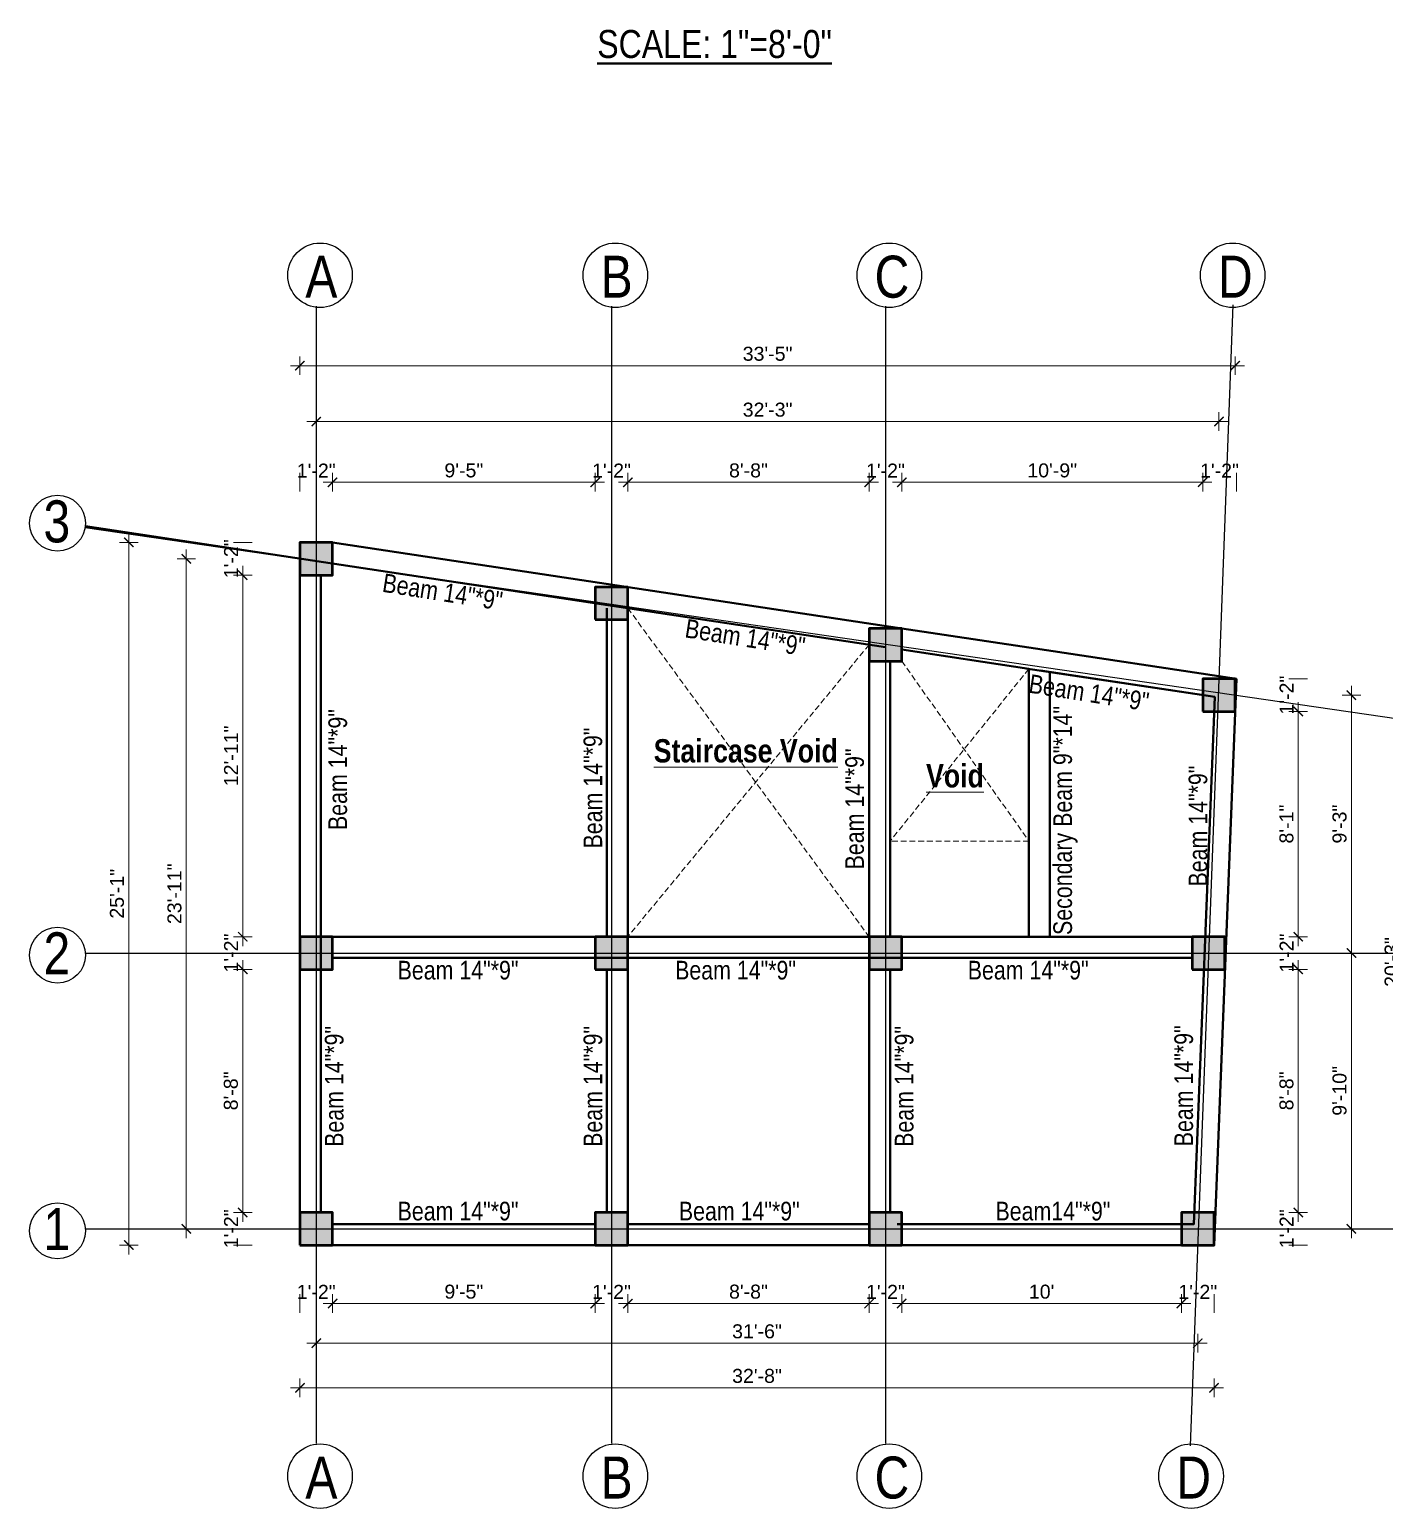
# Model space of a CAD drawing. Header units: inches. Extents: x 149715 to 156550, y -16726 to -14386.
# Drawn here: x 150505 to 151086, y -15777 to -15143 of the extents above; entities that cross this region are included whole.
import ezdxf
from ezdxf.enums import TextEntityAlignment as Align

# ---------------------------------------------------------------- set-up
doc = ezdxf.new("R2010")
doc.units = ezdxf.units.IN
doc.header["$LTSCALE"] = 0.5
doc.header["$MEASUREMENT"] = 0
doc.header["$PDMODE"] = 66
doc.linetypes.add('HIDDEN', pattern=[0.375, 0.25, -0.125])
for name, color, linetype, lineweight in [('C-COLUMN', 1, 'Continuous', 50), ('DIM 1-100', 4, 'Continuous', 13), ('HACTH', 253, 'Continuous', 9), ('Text-100.w', 254, 'Continuous', 9), ('Toilet', 7, 'Continuous', 25), ('wall', 1, 'Continuous', 40), ('window', 4, 'Continuous', 13)]:
    doc.layers.add(name, color=color, linetype=linetype, lineweight=lineweight)
doc.styles.add('arial', font='arial.ttf')
doc.styles.add('ordinary', font='ARIALN.TTF')
doc.styles.get("Standard").update_dxf_attribs({"font": 'arial.ttf'})
doc.dimstyles.new('1 by 96', dxfattribs={"dimtxt": 6, "dimasz": 4, "dimexe": 4, "dimexo": 4, "dimgap": 2, "dimtad": 1, "dimdec": 0, "dimzin": 0, "dimdsep": 46, "dimlunit": 4, "dimtxsty": 'Standard', "dimblk": 'ARCHTICK', "dimcen": 0, "dimdle": 4, "dimadec": 0, "dimazin": 0, "dimtfac": 1, "dimtdec": 0, "dimtix": 1, "dimtofl": 0, "dimtmove": 1, "dimatfit": 3, "dimldrblk": 'ARCHTICK', "dimfxl": 4, "dimfxlon": 1, "dimtolj": 1, "dimtzin": 0, "dimlwd": -1, "dimlwe": -1, "dimarcsym": 0})

# ---------------------------------------------------------------- blocks, each defined once
blk = doc.blocks.new('*D628')
at = {"layer": 'Defpoints', "color": 0, "transparency": 16777216}
for p in [(150609.54, -15362.8), (150596.36, -15376.8), (150609.54, -15376.8)]:
    blk.add_point(p, dxfattribs=at)
at = {"layer": 'DIM 1-100', "color": 0, "transparency": 16777216}
for p, q in [((150600.36, -15362.8), (150592.36, -15362.8)), ((150600.36, -15376.8), (150592.36, -15376.8))]:
    blk.add_line(p, q, dxfattribs=at)
at = {"layer": 'DIM 1-100', "color": 0, "transparency": 16777216, "insert": (150591.35, -15369.8), "char_height": 6, "attachment_point": 5, "rotation": 90}
blk.add_mtext('\\A1;1\'-2"', dxfattribs=at)
blk = doc.blocks.new('_ArchTick')
at = {"color": 0, "linetype": 'ByBlock', "const_width": 0.15}
blk.add_lwpolyline([(-0.5, -0.5), (0.5, 0.5)], dxfattribs=at)
blk = doc.blocks.new('*D629')
at = {"layer": 'Defpoints', "color": 0, "transparency": 16777216}
for p in [(150609.54, -15376.8), (150596.36, -15531.87), (150609.54, -15531.87)]:
    blk.add_point(p, dxfattribs=at)
at = {"layer": 'DIM 1-100', "color": 0, "transparency": 16777216}
for p, q in [((150600.36, -15376.8), (150592.36, -15376.8)), ((150596.36, -15372.8), (150596.36, -15535.87)), ((150600.36, -15531.87), (150592.36, -15531.87))]:
    blk.add_line(p, q, dxfattribs=at)
at = {"layer": 'DIM 1-100', "color": 0, "transparency": 16777216, "xscale": 4, "yscale": 4, "zscale": 4}
for p, rotation in [((150596.36, -15376.8), 90), ((150596.36, -15531.87), 270)]:
    blk.add_blockref('_ArchTick', p, dxfattribs=dict(at, rotation=rotation))
at = {"layer": 'DIM 1-100', "color": 0, "transparency": 16777216, "insert": (150591.35, -15454.33), "char_height": 6, "attachment_point": 5, "rotation": 90}
blk.add_mtext('\\A1;12\'-11"', dxfattribs=at)
blk = doc.blocks.new('*D630')
at = {"layer": 'Defpoints', "color": 0, "transparency": 16777216}
for p in [(150609.54, -15531.87), (150596.36, -15545.87), (150609.54, -15545.87)]:
    blk.add_point(p, dxfattribs=at)
at = {"layer": 'DIM 1-100', "color": 0, "transparency": 16777216}
for p, q in [((150600.36, -15531.87), (150592.36, -15531.87)), ((150600.36, -15545.87), (150592.36, -15545.87))]:
    blk.add_line(p, q, dxfattribs=at)
at = {"layer": 'DIM 1-100', "color": 0, "transparency": 16777216, "insert": (150591.35, -15538.87), "char_height": 6, "attachment_point": 5, "rotation": 90}
blk.add_mtext('\\A1;1\'-2"', dxfattribs=at)
blk = doc.blocks.new('*D631')
at = {"layer": 'Defpoints', "color": 0, "transparency": 16777216}
for p in [(150609.54, -15545.87), (150596.36, -15650.1), (150609.54, -15650.1)]:
    blk.add_point(p, dxfattribs=at)
at = {"layer": 'DIM 1-100', "color": 0, "transparency": 16777216}
for p, q in [((150596.36, -15541.87), (150596.36, -15654.1)), ((150600.36, -15545.87), (150592.36, -15545.87)), ((150600.36, -15650.1), (150592.36, -15650.1))]:
    blk.add_line(p, q, dxfattribs=at)
at = {"layer": 'DIM 1-100', "color": 0, "transparency": 16777216, "xscale": 4, "yscale": 4, "zscale": 4}
for p, rotation in [((150596.36, -15545.87), 90), ((150596.36, -15650.1), 270)]:
    blk.add_blockref('_ArchTick', p, dxfattribs=dict(at, rotation=rotation))
at = {"layer": 'DIM 1-100', "color": 0, "transparency": 16777216, "insert": (150591.3, -15597.98), "char_height": 6, "attachment_point": 5, "rotation": 90}
blk.add_mtext('\\A1;8\'-8"', dxfattribs=at)
blk = doc.blocks.new('*D632')
at = {"layer": 'Defpoints', "color": 0, "transparency": 16777216}
for p in [(150609.54, -15650.1), (150596.36, -15664.1), (150609.54, -15664.1)]:
    blk.add_point(p, dxfattribs=at)
at = {"layer": 'DIM 1-100', "color": 0, "transparency": 16777216}
for p, q in [((150600.36, -15650.1), (150592.36, -15650.1)), ((150600.36, -15664.1), (150592.36, -15664.1))]:
    blk.add_line(p, q, dxfattribs=at)
at = {"layer": 'DIM 1-100', "color": 0, "transparency": 16777216, "insert": (150591.35, -15657.1), "char_height": 6, "attachment_point": 5, "rotation": 90}
blk.add_mtext('\\A1;1\'-2"', dxfattribs=at)
blk = doc.blocks.new('*D633')
at = {"layer": 'Defpoints', "color": 0, "transparency": 16777216}
for p in [(150572.18, -15369.8), (150602.55, -15369.8), (150602.55, -15657.1)]:
    blk.add_point(p, dxfattribs=at)
at = {"layer": 'DIM 1-100', "color": 0, "transparency": 16777216}
for p, q in [((150576.18, -15369.8), (150568.18, -15369.8)), ((150572.18, -15661.1), (150572.18, -15365.8)), ((150576.18, -15657.1), (150568.18, -15657.1))]:
    blk.add_line(p, q, dxfattribs=at)
at = {"layer": 'DIM 1-100', "color": 0, "transparency": 16777216, "xscale": 4, "yscale": 4, "zscale": 4}
for p, rotation in [((150572.18, -15369.8), 90), ((150572.18, -15657.1), 270)]:
    blk.add_blockref('_ArchTick', p, dxfattribs=dict(at, rotation=rotation))
at = {"layer": 'DIM 1-100', "color": 0, "transparency": 16777216, "insert": (150567.11, -15513.45), "char_height": 6, "attachment_point": 5, "rotation": 90}
blk.add_mtext('\\A1;23\'-11"', dxfattribs=at)
blk = doc.blocks.new('*D634')
at = {"layer": 'Defpoints', "color": 0, "transparency": 16777216}
for p in [(150593.81, -15362.8), (150547.5, -15664.1), (150593.81, -15664.1)]:
    blk.add_point(p, dxfattribs=at)
at = {"layer": 'DIM 1-100', "color": 0, "transparency": 16777216}
for p, q in [((150551.5, -15362.8), (150543.5, -15362.8)), ((150547.5, -15358.8), (150547.5, -15668.1)), ((150551.5, -15664.1), (150543.5, -15664.1))]:
    blk.add_line(p, q, dxfattribs=at)
at = {"layer": 'DIM 1-100', "color": 0, "transparency": 16777216, "xscale": 4, "yscale": 4, "zscale": 4}
for p, rotation in [((150547.5, -15362.8), 90), ((150547.5, -15664.1), 270)]:
    blk.add_blockref('_ArchTick', p, dxfattribs=dict(at, rotation=rotation))
at = {"layer": 'DIM 1-100', "color": 0, "transparency": 16777216, "insert": (150542.43, -15513.45), "char_height": 6, "attachment_point": 5, "rotation": 90}
blk.add_mtext('\\A1;25\'-1"', dxfattribs=at)
blk = doc.blocks.new('*D635')
at = {"layer": 'Defpoints', "color": 0, "transparency": 16777216}
for p in [(150620.9, -15664.1), (150634.9, -15664.1), (150634.9, -15689.17)]:
    blk.add_point(p, dxfattribs=at)
at = {"layer": 'DIM 1-100', "color": 0, "transparency": 16777216}
for p, q in [((150620.9, -15685.17), (150620.9, -15693.17)), ((150634.9, -15685.17), (150634.9, -15693.17))]:
    blk.add_line(p, q, dxfattribs=at)
at = {"layer": 'DIM 1-100', "color": 0, "transparency": 16777216, "insert": (150627.9, -15684.16), "char_height": 6, "attachment_point": 5}
blk.add_mtext('\\A1;1\'-2"', dxfattribs=at)
blk = doc.blocks.new('*D636')
at = {"layer": 'Defpoints', "color": 0, "transparency": 16777216}
for p in [(150634.9, -15664.1), (150747.55, -15664.1), (150747.55, -15689.17)]:
    blk.add_point(p, dxfattribs=at)
at = {"layer": 'DIM 1-100', "color": 0, "transparency": 16777216}
for p, q in [((150634.9, -15685.17), (150634.9, -15693.17)), ((150747.55, -15685.17), (150747.55, -15693.17)), ((150630.9, -15689.17), (150751.55, -15689.17))]:
    blk.add_line(p, q, dxfattribs=at)
at = {"layer": 'DIM 1-100', "color": 0, "transparency": 16777216, "xscale": 4, "yscale": 4, "zscale": 4, "rotation": 180}
blk.add_blockref('_ArchTick', (150634.9, -15689.17), dxfattribs=at)
at = {"layer": 'DIM 1-100', "color": 0, "transparency": 16777216, "xscale": 4, "yscale": 4, "zscale": 4}
blk.add_blockref('_ArchTick', (150747.55, -15689.17), dxfattribs=at)
at = {"layer": 'DIM 1-100', "color": 0, "transparency": 16777216, "insert": (150691.22, -15684.11), "char_height": 6, "attachment_point": 5}
blk.add_mtext('\\A1;9\'-5"', dxfattribs=at)
blk = doc.blocks.new('*D637')
at = {"layer": 'Defpoints', "color": 0, "transparency": 16777216}
for p in [(150747.55, -15664.1), (150761.55, -15664.1), (150761.55, -15689.17)]:
    blk.add_point(p, dxfattribs=at)
at = {"layer": 'DIM 1-100', "color": 0, "transparency": 16777216}
for p, q in [((150747.55, -15685.17), (150747.55, -15693.17)), ((150761.55, -15685.17), (150761.55, -15693.17))]:
    blk.add_line(p, q, dxfattribs=at)
at = {"layer": 'DIM 1-100', "color": 0, "transparency": 16777216, "insert": (150754.55, -15684.16), "char_height": 6, "attachment_point": 5}
blk.add_mtext('\\A1;1\'-2"', dxfattribs=at)
blk = doc.blocks.new('*D638')
at = {"layer": 'Defpoints', "color": 0, "transparency": 16777216}
for p in [(150761.55, -15664.1), (150865.05, -15664.1), (150865.05, -15689.17)]:
    blk.add_point(p, dxfattribs=at)
at = {"layer": 'DIM 1-100', "color": 0, "transparency": 16777216}
for p, q in [((150761.55, -15685.17), (150761.55, -15693.17)), ((150865.05, -15685.17), (150865.05, -15693.17)), ((150757.55, -15689.17), (150869.05, -15689.17))]:
    blk.add_line(p, q, dxfattribs=at)
at = {"layer": 'DIM 1-100', "color": 0, "transparency": 16777216, "xscale": 4, "yscale": 4, "zscale": 4, "rotation": 180}
blk.add_blockref('_ArchTick', (150761.55, -15689.17), dxfattribs=at)
at = {"layer": 'DIM 1-100', "color": 0, "transparency": 16777216, "xscale": 4, "yscale": 4, "zscale": 4}
blk.add_blockref('_ArchTick', (150865.05, -15689.17), dxfattribs=at)
at = {"layer": 'DIM 1-100', "color": 0, "transparency": 16777216, "insert": (150813.3, -15684.11), "char_height": 6, "attachment_point": 5}
blk.add_mtext('\\A1;8\'-8"', dxfattribs=at)
blk = doc.blocks.new('*D639')
at = {"layer": 'Defpoints', "color": 0, "transparency": 16777216}
for p in [(150865.05, -15664.1), (150879.05, -15664.1), (150879.05, -15689.17)]:
    blk.add_point(p, dxfattribs=at)
at = {"layer": 'DIM 1-100', "color": 0, "transparency": 16777216}
for p, q in [((150865.05, -15685.17), (150865.05, -15693.17)), ((150879.05, -15685.17), (150879.05, -15693.17))]:
    blk.add_line(p, q, dxfattribs=at)
at = {"layer": 'DIM 1-100', "color": 0, "transparency": 16777216, "insert": (150872.05, -15684.16), "char_height": 6, "attachment_point": 5}
blk.add_mtext('\\A1;1\'-2"', dxfattribs=at)
blk = doc.blocks.new('*D640')
at = {"layer": 'Defpoints', "color": 0, "transparency": 16777216}
for p in [(150879.05, -15664.1), (150999.01, -15664.1), (150999.01, -15689.17)]:
    blk.add_point(p, dxfattribs=at)
at = {"layer": 'DIM 1-100', "color": 0, "transparency": 16777216}
for p, q in [((150879.05, -15685.17), (150879.05, -15693.17)), ((150999.01, -15685.17), (150999.01, -15693.17)), ((150875.05, -15689.17), (151003.01, -15689.17))]:
    blk.add_line(p, q, dxfattribs=at)
at = {"layer": 'DIM 1-100', "color": 0, "transparency": 16777216, "xscale": 4, "yscale": 4, "zscale": 4, "rotation": 180}
blk.add_blockref('_ArchTick', (150879.05, -15689.17), dxfattribs=at)
at = {"layer": 'DIM 1-100', "color": 0, "transparency": 16777216, "xscale": 4, "yscale": 4, "zscale": 4}
blk.add_blockref('_ArchTick', (150999.01, -15689.17), dxfattribs=at)
at = {"layer": 'DIM 1-100', "color": 0, "transparency": 16777216, "insert": (150939.03, -15684.11), "char_height": 6, "attachment_point": 5}
blk.add_mtext("\\A1;10'", dxfattribs=at)
blk = doc.blocks.new('*D641')
at = {"layer": 'Defpoints', "color": 0, "transparency": 16777216}
for p in [(150999.01, -15664.1), (151013.01, -15664.1), (151013.01, -15689.17)]:
    blk.add_point(p, dxfattribs=at)
at = {"layer": 'DIM 1-100', "color": 0, "transparency": 16777216}
for p, q in [((150999.01, -15685.17), (150999.01, -15693.17)), ((151013.01, -15685.17), (151013.01, -15693.17))]:
    blk.add_line(p, q, dxfattribs=at)
at = {"layer": 'DIM 1-100', "color": 0, "transparency": 16777216, "insert": (151006.01, -15684.16), "char_height": 6, "attachment_point": 5}
blk.add_mtext('\\A1;1\'-2"', dxfattribs=at)
blk = doc.blocks.new('*D642')
at = {"layer": 'Defpoints', "color": 0, "transparency": 16777216}
for p in [(150627.9, -15664.1), (151006.01, -15664.1), (151006.01, -15706.19)]:
    blk.add_point(p, dxfattribs=at)
at = {"layer": 'DIM 1-100', "color": 0, "transparency": 16777216}
for p, q in [((150623.9, -15706.19), (151010.01, -15706.19)), ((150627.9, -15702.19), (150627.9, -15710.19)), ((151006.01, -15702.19), (151006.01, -15710.19))]:
    blk.add_line(p, q, dxfattribs=at)
at = {"layer": 'DIM 1-100', "color": 0, "transparency": 16777216, "xscale": 4, "yscale": 4, "zscale": 4, "rotation": 180}
blk.add_blockref('_ArchTick', (150627.9, -15706.19), dxfattribs=at)
at = {"layer": 'DIM 1-100', "color": 0, "transparency": 16777216, "xscale": 4, "yscale": 4, "zscale": 4}
blk.add_blockref('_ArchTick', (151006.01, -15706.19), dxfattribs=at)
at = {"layer": 'DIM 1-100', "color": 0, "transparency": 16777216, "insert": (150816.95, -15701.12), "char_height": 6, "attachment_point": 5}
blk.add_mtext('\\A1;31\'-6"', dxfattribs=at)
blk = doc.blocks.new('*D643')
at = {"layer": 'Defpoints', "color": 0, "transparency": 16777216}
for p in [(150620.9, -15664.1), (151013.01, -15664.1), (150620.9, -15725.3)]:
    blk.add_point(p, dxfattribs=at)
at = {"layer": 'DIM 1-100', "color": 0, "transparency": 16777216}
for p, q in [((151017.01, -15725.3), (150616.9, -15725.3)), ((150620.9, -15721.3), (150620.9, -15729.3)), ((151013.01, -15721.3), (151013.01, -15729.3))]:
    blk.add_line(p, q, dxfattribs=at)
at = {"layer": 'DIM 1-100', "color": 0, "transparency": 16777216, "xscale": 4, "yscale": 4, "zscale": 4, "rotation": 180}
blk.add_blockref('_ArchTick', (150620.9, -15725.3), dxfattribs=at)
at = {"layer": 'DIM 1-100', "color": 0, "transparency": 16777216, "xscale": 4, "yscale": 4, "zscale": 4}
blk.add_blockref('_ArchTick', (151013.01, -15725.3), dxfattribs=at)
at = {"layer": 'DIM 1-100', "color": 0, "transparency": 16777216, "insert": (150816.95, -15720.23), "char_height": 6, "attachment_point": 5}
blk.add_mtext('\\A1;32\'-8"', dxfattribs=at)
blk = doc.blocks.new('*D644')
at = {"layer": 'Defpoints', "color": 0, "transparency": 16777216}
for p in [(151022.11, -15421.27), (151022.03, -15435.27), (151049.13, -15435.27)]:
    blk.add_point(p, dxfattribs=at)
at = {"layer": 'DIM 1-100', "color": 0, "transparency": 16777216}
for p, q in [((151045.13, -15421.27), (151053.13, -15421.27)), ((151045.13, -15435.27), (151053.13, -15435.27))]:
    blk.add_line(p, q, dxfattribs=at)
at = {"layer": 'DIM 1-100', "color": 0, "transparency": 16777216, "insert": (151044.12, -15428.27), "char_height": 6, "attachment_point": 5, "rotation": 90}
blk.add_mtext('\\A1;1\'-2"', dxfattribs=at)
blk = doc.blocks.new('*D645')
at = {"layer": 'Defpoints', "color": 0, "transparency": 16777216}
for p in [(151022.03, -15435.27), (151017.67, -15531.87), (151049.13, -15531.87)]:
    blk.add_point(p, dxfattribs=at)
at = {"layer": 'DIM 1-100', "color": 0, "transparency": 16777216}
for p, q in [((151049.13, -15431.27), (151049.13, -15535.87)), ((151045.13, -15435.27), (151053.13, -15435.27)), ((151045.13, -15531.87), (151053.13, -15531.87))]:
    blk.add_line(p, q, dxfattribs=at)
at = {"layer": 'DIM 1-100', "color": 0, "transparency": 16777216, "xscale": 4, "yscale": 4, "zscale": 4}
for p, rotation in [((151049.13, -15435.27), 90), ((151049.13, -15531.87), 270)]:
    blk.add_blockref('_ArchTick', p, dxfattribs=dict(at, rotation=rotation))
at = {"layer": 'DIM 1-100', "color": 0, "transparency": 16777216, "insert": (151044.07, -15483.57), "char_height": 6, "attachment_point": 5, "rotation": 90}
blk.add_mtext('\\A1;8\'-1"', dxfattribs=at)
blk = doc.blocks.new('*D646')
at = {"layer": 'Defpoints', "color": 0, "transparency": 16777216}
for p in [(151017.67, -15531.87), (151017.67, -15545.87), (151049.13, -15545.87)]:
    blk.add_point(p, dxfattribs=at)
at = {"layer": 'DIM 1-100', "color": 0, "transparency": 16777216}
for p, q in [((151045.13, -15531.87), (151053.13, -15531.87)), ((151045.13, -15545.87), (151053.13, -15545.87))]:
    blk.add_line(p, q, dxfattribs=at)
at = {"layer": 'DIM 1-100', "color": 0, "transparency": 16777216, "insert": (151044.12, -15538.87), "char_height": 6, "attachment_point": 5, "rotation": 90}
blk.add_mtext('\\A1;1\'-2"', dxfattribs=at)
blk = doc.blocks.new('*D647')
at = {"layer": 'Defpoints', "color": 0, "transparency": 16777216}
for p in [(151017.67, -15545.87), (151013.01, -15650.1), (151049.13, -15650.1)]:
    blk.add_point(p, dxfattribs=at)
at = {"layer": 'DIM 1-100', "color": 0, "transparency": 16777216}
for p, q in [((151049.13, -15541.87), (151049.13, -15654.1)), ((151045.13, -15545.87), (151053.13, -15545.87)), ((151045.13, -15650.1), (151053.13, -15650.1))]:
    blk.add_line(p, q, dxfattribs=at)
at = {"layer": 'DIM 1-100', "color": 0, "transparency": 16777216, "xscale": 4, "yscale": 4, "zscale": 4}
for p, rotation in [((151049.13, -15545.87), 90), ((151049.13, -15650.1), 270)]:
    blk.add_blockref('_ArchTick', p, dxfattribs=dict(at, rotation=rotation))
at = {"layer": 'DIM 1-100', "color": 0, "transparency": 16777216, "insert": (151044.07, -15597.98), "char_height": 6, "attachment_point": 5, "rotation": 90}
blk.add_mtext('\\A1;8\'-8"', dxfattribs=at)
blk = doc.blocks.new('*D648')
at = {"layer": 'Defpoints', "color": 0, "transparency": 16777216}
for p in [(151013.01, -15650.1), (151013.01, -15664.1), (151049.13, -15664.1)]:
    blk.add_point(p, dxfattribs=at)
at = {"layer": 'DIM 1-100', "color": 0, "transparency": 16777216}
for p, q in [((151045.13, -15650.1), (151053.13, -15650.1)), ((151045.13, -15664.1), (151053.13, -15664.1))]:
    blk.add_line(p, q, dxfattribs=at)
at = {"layer": 'DIM 1-100', "color": 0, "transparency": 16777216, "insert": (151044.12, -15657.1), "char_height": 6, "attachment_point": 5, "rotation": 90}
blk.add_mtext('\\A1;1\'-2"', dxfattribs=at)
blk = doc.blocks.new('*D649')
at = {"layer": 'Defpoints', "color": 0, "transparency": 16777216}
for p in [(151022.11, -15428.27), (151017.67, -15538.87), (151071.9, -15538.87)]:
    blk.add_point(p, dxfattribs=at)
at = {"layer": 'DIM 1-100', "color": 0, "transparency": 16777216}
for p, q in [((151067.9, -15428.27), (151075.9, -15428.27)), ((151071.9, -15424.27), (151071.9, -15542.87)), ((151067.9, -15538.87), (151075.9, -15538.87))]:
    blk.add_line(p, q, dxfattribs=at)
at = {"layer": 'DIM 1-100', "color": 0, "transparency": 16777216, "xscale": 4, "yscale": 4, "zscale": 4}
for p, rotation in [((151071.9, -15428.27), 90), ((151071.9, -15538.87), 270)]:
    blk.add_blockref('_ArchTick', p, dxfattribs=dict(at, rotation=rotation))
at = {"layer": 'DIM 1-100', "color": 0, "transparency": 16777216, "insert": (151066.84, -15483.57), "char_height": 6, "attachment_point": 5, "rotation": 90}
blk.add_mtext('\\A1;9\'-3"', dxfattribs=at)
blk = doc.blocks.new('*D650')
at = {"layer": 'Defpoints', "color": 0, "transparency": 16777216}
for p in [(151017.67, -15538.87), (151013.01, -15657.1), (151071.9, -15657.1)]:
    blk.add_point(p, dxfattribs=at)
at = {"layer": 'DIM 1-100', "color": 0, "transparency": 16777216}
for p, q in [((151071.9, -15534.87), (151071.9, -15661.1)), ((151067.9, -15538.87), (151075.9, -15538.87)), ((151067.9, -15657.1), (151075.9, -15657.1))]:
    blk.add_line(p, q, dxfattribs=at)
at = {"layer": 'DIM 1-100', "color": 0, "transparency": 16777216, "xscale": 4, "yscale": 4, "zscale": 4}
for p, rotation in [((151071.9, -15538.87), 90), ((151071.9, -15657.1), 270)]:
    blk.add_blockref('_ArchTick', p, dxfattribs=dict(at, rotation=rotation))
at = {"layer": 'DIM 1-100', "color": 0, "transparency": 16777216, "insert": (151066.84, -15597.98), "char_height": 6, "attachment_point": 5, "rotation": 90}
blk.add_mtext('\\A1;9\'-10"', dxfattribs=at)
blk = doc.blocks.new('*D651')
at = {"layer": 'Defpoints', "color": 0, "transparency": 16777216}
for p in [(151022.58, -15421.33), (151094.24, -15421.33), (151013.01, -15664.1)]:
    blk.add_point(p, dxfattribs=at)
at = {"layer": 'DIM 1-100', "color": 0, "transparency": 16777216}
for p, q in [((151090.24, -15421.33), (151098.24, -15421.33)), ((151094.24, -15668.1), (151094.24, -15417.33)), ((151090.24, -15664.1), (151098.24, -15664.1))]:
    blk.add_line(p, q, dxfattribs=at)
at = {"layer": 'DIM 1-100', "color": 0, "transparency": 16777216, "xscale": 4, "yscale": 4, "zscale": 4}
for p, rotation in [((151094.24, -15421.33), 90), ((151094.24, -15664.1), 270)]:
    blk.add_blockref('_ArchTick', p, dxfattribs=dict(at, rotation=rotation))
at = {"layer": 'DIM 1-100', "color": 0, "transparency": 16777216, "insert": (151089.18, -15542.72), "char_height": 6, "attachment_point": 5, "rotation": 90}
blk.add_mtext('\\A1;20\'-3"', dxfattribs=at)
blk = doc.blocks.new('*D652')
at = {"layer": 'Defpoints', "color": 0, "transparency": 16777216}
for p in [(150634.9, -15337.01), (150620.9, -15362.8), (150634.9, -15362.8)]:
    blk.add_point(p, dxfattribs=at)
at = {"layer": 'DIM 1-100', "color": 0, "transparency": 16777216}
for p, q in [((150620.9, -15341.01), (150620.9, -15333.01)), ((150634.9, -15341.01), (150634.9, -15333.01))]:
    blk.add_line(p, q, dxfattribs=at)
at = {"layer": 'DIM 1-100', "color": 0, "transparency": 16777216, "insert": (150627.9, -15332), "char_height": 6, "attachment_point": 5}
blk.add_mtext('\\A1;1\'-2"', dxfattribs=at)
blk = doc.blocks.new('*D653')
at = {"layer": 'Defpoints', "color": 0, "transparency": 16777216}
for p in [(150747.55, -15337.01), (150634.9, -15362.8), (150747.55, -15381.92)]:
    blk.add_point(p, dxfattribs=at)
at = {"layer": 'DIM 1-100', "color": 0, "transparency": 16777216}
for p, q in [((150634.9, -15341.01), (150634.9, -15333.01)), ((150747.55, -15341.01), (150747.55, -15333.01)), ((150630.9, -15337.01), (150751.55, -15337.01))]:
    blk.add_line(p, q, dxfattribs=at)
at = {"layer": 'DIM 1-100', "color": 0, "transparency": 16777216, "xscale": 4, "yscale": 4, "zscale": 4, "rotation": 180}
blk.add_blockref('_ArchTick', (150634.9, -15337.01), dxfattribs=at)
at = {"layer": 'DIM 1-100', "color": 0, "transparency": 16777216, "xscale": 4, "yscale": 4, "zscale": 4}
blk.add_blockref('_ArchTick', (150747.55, -15337.01), dxfattribs=at)
at = {"layer": 'DIM 1-100', "color": 0, "transparency": 16777216, "insert": (150691.22, -15331.95), "char_height": 6, "attachment_point": 5}
blk.add_mtext('\\A1;9\'-5"', dxfattribs=at)
blk = doc.blocks.new('*D654')
at = {"layer": 'Defpoints', "color": 0, "transparency": 16777216}
for p in [(150761.55, -15337.01), (150747.55, -15381.92), (150761.55, -15381.92)]:
    blk.add_point(p, dxfattribs=at)
at = {"layer": 'DIM 1-100', "color": 0, "transparency": 16777216}
for p, q in [((150747.55, -15341.01), (150747.55, -15333.01)), ((150761.55, -15341.01), (150761.55, -15333.01))]:
    blk.add_line(p, q, dxfattribs=at)
at = {"layer": 'DIM 1-100', "color": 0, "transparency": 16777216, "insert": (150754.55, -15332), "char_height": 6, "attachment_point": 5}
blk.add_mtext('\\A1;1\'-2"', dxfattribs=at)
blk = doc.blocks.new('*D655')
at = {"layer": 'Defpoints', "color": 0, "transparency": 16777216}
for p in [(150865.05, -15337.01), (150761.55, -15381.92), (150865.05, -15399.66)]:
    blk.add_point(p, dxfattribs=at)
at = {"layer": 'DIM 1-100', "color": 0, "transparency": 16777216}
for p, q in [((150761.55, -15341.01), (150761.55, -15333.01)), ((150865.05, -15341.01), (150865.05, -15333.01)), ((150757.55, -15337.01), (150869.05, -15337.01))]:
    blk.add_line(p, q, dxfattribs=at)
at = {"layer": 'DIM 1-100', "color": 0, "transparency": 16777216, "xscale": 4, "yscale": 4, "zscale": 4, "rotation": 180}
blk.add_blockref('_ArchTick', (150761.55, -15337.01), dxfattribs=at)
at = {"layer": 'DIM 1-100', "color": 0, "transparency": 16777216, "xscale": 4, "yscale": 4, "zscale": 4}
blk.add_blockref('_ArchTick', (150865.05, -15337.01), dxfattribs=at)
at = {"layer": 'DIM 1-100', "color": 0, "transparency": 16777216, "insert": (150813.3, -15331.95), "char_height": 6, "attachment_point": 5}
blk.add_mtext('\\A1;8\'-8"', dxfattribs=at)
blk = doc.blocks.new('*D656')
at = {"layer": 'Defpoints', "color": 0, "transparency": 16777216}
for p in [(150879.05, -15337.01), (150865.05, -15399.66), (150879.05, -15399.66)]:
    blk.add_point(p, dxfattribs=at)
at = {"layer": 'DIM 1-100', "color": 0, "transparency": 16777216}
for p, q in [((150865.05, -15341.01), (150865.05, -15333.01)), ((150879.05, -15341.01), (150879.05, -15333.01))]:
    blk.add_line(p, q, dxfattribs=at)
at = {"layer": 'DIM 1-100', "color": 0, "transparency": 16777216, "insert": (150872.05, -15332), "char_height": 6, "attachment_point": 5}
blk.add_mtext('\\A1;1\'-2"', dxfattribs=at)
blk = doc.blocks.new('*D657')
at = {"layer": 'Defpoints', "color": 0, "transparency": 16777216}
for p in [(151008.11, -15337.01), (150879.05, -15399.66), (151008.11, -15421.27)]:
    blk.add_point(p, dxfattribs=at)
at = {"layer": 'DIM 1-100', "color": 0, "transparency": 16777216}
for p, q in [((150879.05, -15341.01), (150879.05, -15333.01)), ((151008.11, -15341.01), (151008.11, -15333.01)), ((150875.05, -15337.01), (151012.11, -15337.01))]:
    blk.add_line(p, q, dxfattribs=at)
at = {"layer": 'DIM 1-100', "color": 0, "transparency": 16777216, "xscale": 4, "yscale": 4, "zscale": 4, "rotation": 180}
blk.add_blockref('_ArchTick', (150879.05, -15337.01), dxfattribs=at)
at = {"layer": 'DIM 1-100', "color": 0, "transparency": 16777216, "xscale": 4, "yscale": 4, "zscale": 4}
blk.add_blockref('_ArchTick', (151008.11, -15337.01), dxfattribs=at)
at = {"layer": 'DIM 1-100', "color": 0, "transparency": 16777216, "insert": (150943.58, -15331.95), "char_height": 6, "attachment_point": 5}
blk.add_mtext('\\A1;10\'-9"', dxfattribs=at)
blk = doc.blocks.new('*D658')
at = {"layer": 'Defpoints', "color": 0, "transparency": 16777216}
for p in [(151022.58, -15337.01), (151008.11, -15421.27), (151022.58, -15421.33)]:
    blk.add_point(p, dxfattribs=at)
at = {"layer": 'DIM 1-100', "color": 0, "transparency": 16777216}
for p, q in [((151008.11, -15341.01), (151008.11, -15333.01)), ((151022.58, -15341.01), (151022.58, -15333.01))]:
    blk.add_line(p, q, dxfattribs=at)
at = {"layer": 'DIM 1-100', "color": 0, "transparency": 16777216, "insert": (151015.34, -15332), "char_height": 6, "attachment_point": 5}
blk.add_mtext('\\A1;1\'-2"', dxfattribs=at)
blk = doc.blocks.new('*D659')
at = {"layer": 'Defpoints', "color": 0, "transparency": 16777216}
for p in [(151015.11, -15310.98), (150627.9, -15362.8), (151015.11, -15421.27)]:
    blk.add_point(p, dxfattribs=at)
at = {"layer": 'DIM 1-100', "color": 0, "transparency": 16777216}
for p, q in [((150627.9, -15314.98), (150627.9, -15306.98)), ((151015.11, -15314.98), (151015.11, -15306.98)), ((150623.9, -15310.98), (151019.11, -15310.98))]:
    blk.add_line(p, q, dxfattribs=at)
at = {"layer": 'DIM 1-100', "color": 0, "transparency": 16777216, "xscale": 4, "yscale": 4, "zscale": 4, "rotation": 180}
blk.add_blockref('_ArchTick', (150627.9, -15310.98), dxfattribs=at)
at = {"layer": 'DIM 1-100', "color": 0, "transparency": 16777216, "xscale": 4, "yscale": 4, "zscale": 4}
blk.add_blockref('_ArchTick', (151015.11, -15310.98), dxfattribs=at)
at = {"layer": 'DIM 1-100', "color": 0, "transparency": 16777216, "insert": (150821.5, -15305.91), "char_height": 6, "attachment_point": 5}
blk.add_mtext('\\A1;32\'-3"', dxfattribs=at)
blk = doc.blocks.new('*D660')
at = {"layer": 'Defpoints', "color": 0, "transparency": 16777216}
for p in [(151022.11, -15287.01), (150620.9, -15362.8), (151022.11, -15421.27)]:
    blk.add_point(p, dxfattribs=at)
at = {"layer": 'DIM 1-100', "color": 0, "transparency": 16777216}
for p, q in [((150616.9, -15287.01), (151026.11, -15287.01)), ((150620.9, -15291.01), (150620.9, -15283.01)), ((151022.11, -15291.01), (151022.11, -15283.01))]:
    blk.add_line(p, q, dxfattribs=at)
at = {"layer": 'DIM 1-100', "color": 0, "transparency": 16777216, "xscale": 4, "yscale": 4, "zscale": 4, "rotation": 180}
blk.add_blockref('_ArchTick', (150620.9, -15287.01), dxfattribs=at)
at = {"layer": 'DIM 1-100', "color": 0, "transparency": 16777216, "xscale": 4, "yscale": 4, "zscale": 4}
blk.add_blockref('_ArchTick', (151022.11, -15287.01), dxfattribs=at)
at = {"layer": 'DIM 1-100', "color": 0, "transparency": 16777216, "insert": (150821.5, -15281.95), "char_height": 6, "attachment_point": 5}
blk.add_mtext('\\A1;33\'-5"', dxfattribs=at)

msp = doc.modelspace()

# ---------------------------------------------------------------- hatches: boundary and pattern name
at = {"layer": 'C-COLUMN'}
h = msp.add_hatch(color=256, dxfattribs=at)
h.dxf.hatch_style = 1
h.paths.add_polyline_path([(150634.9, -15362.8), (150620.9, -15362.8), (150620.9, -15376.8), (150634.9, -15376.8)])
h = msp.add_hatch(color=256, dxfattribs=at)
h.dxf.hatch_style = 1
h.paths.add_polyline_path([(150761.55, -15381.92), (150747.55, -15381.92), (150747.55, -15395.92), (150761.55, -15395.92)])
h = msp.add_hatch(color=256, dxfattribs=at)
h.dxf.hatch_style = 1
h.paths.add_polyline_path([(150879.05, -15399.66), (150865.05, -15399.66), (150865.05, -15413.66), (150879.05, -15413.66)])
h = msp.add_hatch(color=256, dxfattribs=at)
h.dxf.hatch_style = 1
h.paths.add_polyline_path([(151022.11, -15421.27), (151008.11, -15421.27), (151008.11, -15435.27), (151022.11, -15435.27)])
h = msp.add_hatch(color=256, dxfattribs=at)
h.dxf.hatch_style = 1
h.paths.add_polyline_path([(150634.9, -15531.87), (150620.9, -15531.87), (150620.9, -15545.87), (150634.9, -15545.87)])
h = msp.add_hatch(color=256, dxfattribs=at)
h.dxf.hatch_style = 1
h.paths.add_polyline_path([(150761.55, -15531.87), (150747.55, -15531.87), (150747.55, -15545.87), (150761.55, -15545.87)])
h = msp.add_hatch(color=256, dxfattribs=at)
h.dxf.hatch_style = 1
h.paths.add_polyline_path([(150879.05, -15531.87), (150865.05, -15531.87), (150865.05, -15545.87), (150879.05, -15545.87)])
h = msp.add_hatch(color=256, dxfattribs=at)
h.dxf.hatch_style = 1
h.paths.add_polyline_path([(151017.67, -15531.87), (151003.67, -15531.87), (151003.67, -15545.87), (151017.67, -15545.87)])
h = msp.add_hatch(color=256, dxfattribs=at)
h.dxf.hatch_style = 1
h.paths.add_polyline_path([(150634.9, -15650.1), (150620.9, -15650.1), (150620.9, -15664.1), (150634.9, -15664.1)])
h = msp.add_hatch(color=256, dxfattribs=at)
h.dxf.hatch_style = 1
h.paths.add_polyline_path([(150761.55, -15650.1), (150747.55, -15650.1), (150747.55, -15664.1), (150761.55, -15664.1)])
h = msp.add_hatch(color=256, dxfattribs=at)
h.dxf.hatch_style = 1
h.paths.add_polyline_path([(150879.05, -15650.1), (150865.05, -15650.1), (150865.05, -15664.1), (150879.05, -15664.1)])
h = msp.add_hatch(color=256, dxfattribs=at)
h.dxf.hatch_style = 1
h.paths.add_polyline_path([(151013.01, -15650.1), (150999.01, -15650.1), (150999.01, -15664.1), (151013.01, -15664.1)])

# ---------------------------------------------------------------- linework, layer by layer
for p, q in [((150627.9, -15261.55), (150627.9, -15749.19)), ((150754.55, -15261.55), (150754.55, -15749.19)), ((150872.05, -15261.55), (150872.05, -15749.19)), ((151021.12, -15260.96), (151002.78, -15750.23))]:
    msp.add_line(p, q)
for points in [[(150620.9, -15376.8), (150634.9, -15376.8), (150634.9, -15362.8), (150620.9, -15362.8)], [(150747.55, -15395.92), (150761.55, -15395.92), (150761.55, -15381.92), (150747.55, -15381.92)], [(150865.05, -15413.66), (150879.05, -15413.66), (150879.05, -15399.66), (150865.05, -15399.66)], [(151008.11, -15435.27), (151022.11, -15435.27), (151022.11, -15421.27), (151008.11, -15421.27)], [(150620.9, -15545.87), (150634.9, -15545.87), (150634.9, -15531.87), (150620.9, -15531.87)], [(150747.55, -15545.87), (150761.55, -15545.87), (150761.55, -15531.87), (150747.55, -15531.87)], [(150865.05, -15545.87), (150879.05, -15545.87), (150879.05, -15531.87), (150865.05, -15531.87)], [(151003.67, -15545.87), (151017.67, -15545.87), (151017.67, -15531.87), (151003.67, -15531.87)], [(150620.9, -15664.1), (150634.9, -15664.1), (150634.9, -15650.1), (150620.9, -15650.1)], [(150747.55, -15664.1), (150761.55, -15664.1), (150761.55, -15650.1), (150747.55, -15650.1)], [(150865.05, -15664.1), (150879.05, -15664.1), (150879.05, -15650.1), (150865.05, -15650.1)], [(150999.01, -15664.1), (151013.01, -15664.1), (151013.01, -15650.1), (150999.01, -15650.1)]]:
    msp.add_lwpolyline(points, close=True, dxfattribs=at)
at = {"layer": 'HACTH', "linetype": 'HIDDEN', "ltscale": 20}
for p, q in [((150761.55, -15391.02), (150865.05, -15531.87)), ((150865.05, -15406.66), (150761.55, -15531.87)), ((150879.05, -15413.66), (150933.59, -15490.87)), ((150933.59, -15417), (150874.05, -15490.87))]:
    msp.add_line(p, q, dxfattribs=at)
msp.add_lwpolyline([(150933.59, -15490.87), (150874.05, -15490.87), (150874.05, -15413.66), (150879.05, -15413.66), (150879.05, -15408.76), (150933.59, -15417), (150933.59, -15490.87)], dxfattribs=at)
at = {"layer": 'Toilet'}
for p, q in [((150528.79, -15356.38), (151135.36, -15444.78)), ((151013.01, -15664.1), (151022.58, -15421.33)), ((150528.9, -15538.87), (151135.52, -15538.87)), ((150528.9, -15657.1), (151135.52, -15657.1))]:
    msp.add_line(p, q, dxfattribs=at)
for centre, radius in [((150629.54, -15248.25), 13.84), ((150756.19, -15248.25), 13.84), ((150873.69, -15248.25), 13.84), ((151020.98, -15248.25), 13.84), ((150516.94, -15354.55), 12), ((150516.94, -15539.77), 12), ((150516.94, -15658), 12), ((150629.54, -15763.18), 13.84), ((150756.19, -15763.18), 13.84), ((150873.69, -15763.18), 13.84), ((151003.14, -15763.18), 13.84)]:
    msp.add_circle(centre, radius, dxfattribs=at)
at = {"layer": 'wall'}
for p, q in [((150879.05, -15399.66), (150634.9, -15362.8)), ((150879.05, -15399.66), (150634.9, -15362.8)), ((150620.9, -15376.8), (150620.9, -15650.1)), ((150629.9, -15376.8), (150629.9, -15650.1)), ((150752.55, -15531.87), (150752.55, -15391.02)), ((150761.55, -15415.39), (150761.55, -15391.02)), ((150761.55, -15531.87), (150761.55, -15391.02)), ((150933.59, -15407.9), (150879.05, -15399.66)), ((151022.58, -15421.33), (150933.59, -15407.9)), ((151022.58, -15421.33), (150933.59, -15407.9)), ((150865.05, -15531.87), (150865.05, -15413.66)), ((150874.05, -15531.87), (150874.05, -15413.66)), ((150933.59, -15417), (150933.59, -15531.87)), ((150942.59, -15418.36), (150942.59, -15531.87)), ((150634.9, -15531.87), (151003.67, -15531.87)), ((150629.9, -15543.62), (150629.9, -15540.62)), ((150634.9, -15540.87), (151003.67, -15540.87)), ((150752.05, -15545.87), (150757.05, -15545.87)), ((150752.55, -15545.87), (150752.55, -15650.1)), ((150761.55, -15545.87), (150761.55, -15650.1)), ((150865.05, -15545.87), (150865.05, -15650.1)), ((150874.05, -15545.87), (150874.05, -15650.1))]:
    msp.add_line(p, q, dxfattribs=at)
for points in [[(150872.05, -15407.71), (150528.86, -15355.89)], [(150872.05, -15407.71), (150528.86, -15355.89)], [(150879.05, -15399.66), (150634.9, -15362.8)], [(150933.59, -15417), (150879.05, -15408.76)], [(150933.59, -15417), (150879.05, -15408.76)], [(150975.03, -15664.1), (151013.01, -15664.1), (151022.58, -15421.33), (150933.59, -15407.9)], [(150975.03, -15655.1), (151004.35, -15655.1), (151013.27, -15429.03), (150932.24, -15416.8)], [(151013.27, -15429.03), (150938.59, -15417.75)], [(150634.9, -15655.1), (150747.55, -15655.1)], [(150727.22, -15655.1), (150747.55, -15655.1)], [(150761.55, -15655.1), (150865.05, -15655.1)], [(150851.3, -15655.1), (150865.05, -15655.1)], [(150877.05, -15655.1), (150999.01, -15655.1)], [(150975.03, -15655.1), (151001.01, -15655.1)], [(150747.55, -15664.1), (150634.9, -15664.1)], [(150727.22, -15664.1), (150747.55, -15664.1)], [(150761.55, -15664.1), (150865.05, -15664.1)], [(150851.3, -15664.1), (150999.01, -15664.1)]]:
    msp.add_lwpolyline(points, dxfattribs=at)
at = {"layer": 'window'}
msp.add_line((150874.05, -15443.06), (150874.05, -15418.66), dxfattribs=at)

# ---------------------------------------------------------------- texts
at = {"layer": 'Text-100.w', "char_height": 10, "width": 284.5512, "attachment_point": 2, "style": 'arial'}
for s, insert in [('\\A1;{\\fArial Narrow|b1|i0|c0|p34;\\LStaircase Void}', (150812.13, -15447.16)), ('\\A1;{\\fArial Narrow|b1|i0|c0|p34;\\LVoid}', (150901.88, -15457.86))]:
    msp.add_mtext(s, dxfattribs=dict(at, insert=insert))
at = {"layer": 'Toilet', "char_height": 18, "width": 45.2776, "attachment_point": 1, "style": 'ordinary'}
for s, insert in [('A', (150623.22, -15239.85)), ('B', (150749.87, -15239.85)), ('C', (150867.37, -15239.85)), ('D', (151014.66, -15239.85)), ('3', (150510.9, -15344.78)), ('2', (150510.9, -15530.01)), ('1', (150510.9, -15648.24)), ('A', (150623.22, -15754.79)), ('B', (150749.87, -15754.79)), ('C', (150867.37, -15754.79)), ('D', (150996.82, -15754.79))]:
    msp.add_mtext(s, dxfattribs=dict(at, insert=insert))
at = {"layer": 'Toilet', "char_height": 8, "attachment_point": 9, "style": 'ordinary'}
for s, insert, rotation in [('Beam 14"*9"', (150707.07, -15392.09), 351.06588), ('Beam 14"*9"', (150836.86, -15411.61), 351.06588), ('Beam 14"*9"', (150984.33, -15435.32), 351.06588), ('Beam 14"*9"', (150641.22, -15434.29), 90), ('Secondary Beam 9"*14"', (150954.47, -15432.94), 90), ('Beam 14"*9"', (150750.66, -15442.2), 90), ('Beam 14"*9"', (150862.92, -15451.16), 90), ('Beam 14"*9"', (151010.2, -15458.52), 90), ('Beam 14"*9"', (150639.7, -15570.16), 90), ('Beam 14"*9"', (150750.66, -15570.16), 90), ('Beam 14"*9"', (150884.17, -15570.16), 90), ('Beam 14"*9"', (151004.08, -15569.89), 90)]:
    msp.add_mtext(s, dxfattribs=dict(at, insert=insert, rotation=rotation))
for s, insert in [('Beam 14"*9"', (150714.65, -15550.33)), ('Beam 14"*9"', (150833.67, -15550.33)), ('Beam 14"*9"', (150959.19, -15550.33)), ('Beam 14"*9"', (150714.65, -15653.64)), ('Beam 14"*9"', (150835.27, -15653.64)), ('Beam14"*9"', (150968.53, -15653.64))]:
    msp.add_mtext(s, dxfattribs=dict(at, insert=insert))
at = {"layer": 'wall', "style": 'ordinary'}
msp.add_text('%%USCALE: 1"=8\'-0"', height=12, dxfattribs=at).set_placement((150798.76, -15149.07), align=Align.MIDDLE_CENTER)

# ---------------------------------------------------------------- dimensions: what is measured, and where the dimension line sits
at = {"layer": 'DIM 1-100'}
for base, p1, p2, picture, middle in [((151022.11, -15287.01), (150620.9, -15362.8), (151022.11, -15421.27), '*D660', (150821.5, -15281.95)), ((151015.11, -15310.98), (150627.9, -15362.8), (151015.11, -15421.27), '*D659', (150821.5, -15305.91)), ((150634.9, -15337.01), (150620.9, -15362.8), (150634.9, -15362.8), '*D652', (150627.9, -15332)), ((150747.55, -15337.01), (150634.9, -15362.8), (150747.55, -15381.92), '*D653', (150691.22, -15331.95)), ((150761.55, -15337.01), (150747.55, -15381.92), (150761.55, -15381.92), '*D654', (150754.55, -15332)), ((150865.04939418, -15337.01068724), (150761.54939418, -15381.92226156), (150865.04939418, -15399.66282607), '*D655', (150813.29939418, -15331.94724931)), ((150879.05, -15337.01), (150865.05, -15399.66), (150879.05, -15399.66), '*D656', (150872.05, -15332)), ((151008.11, -15337.01), (150879.05, -15399.66), (151008.11, -15421.27), '*D657', (150943.58, -15331.95)), ((151022.58, -15337.01), (151008.11, -15421.27), (151022.58, -15421.33), '*D658', (151015.34, -15332)), ((150620.9, -15725.3), (151013.01, -15664.1), (150620.9, -15664.1), '*D643', (150816.95, -15720.23)), ((150634.9, -15689.17), (150620.9, -15664.1), (150634.9, -15664.1), '*D635', (150627.9, -15684.16)), ((151006.01, -15706.19), (150627.9, -15664.1), (151006.01, -15664.1), '*D642', (150816.95, -15701.12)), ((150747.55, -15689.17), (150634.9, -15664.1), (150747.55, -15664.1), '*D636', (150691.22, -15684.11)), ((150761.55, -15689.17), (150747.55, -15664.1), (150761.55, -15664.1), '*D637', (150754.55, -15684.16)), ((150865.04939418, -15689.17260021), (150761.54939418, -15664.09827607), (150865.04939418, -15664.09827607), '*D638', (150813.29939418, -15684.10916228)), ((150879.05, -15689.17), (150865.05, -15664.1), (150879.05, -15664.1), '*D639', (150872.05, -15684.16)), ((150999.01, -15689.17), (150879.05, -15664.1), (150999.01, -15664.1), '*D640', (150939.03, -15684.11)), ((151013.01, -15689.17), (150999.01, -15664.1), (151013.01, -15664.1), '*D641', (151006.01, -15684.16))]:
    dim = msp.add_linear_dim(base=base, p1=p1, p2=p2, dimstyle='1 by 96', dxfattribs=at)
    dim.commit()
    dim.dimension.update_dxf_attribs({"geometry": picture, "text_midpoint": middle})
for base, p1, p2, picture, middle in [((150547.5, -15664.1), (150593.81, -15362.8), (150593.81, -15664.1), '*D634', (150542.43, -15513.45)), ((150596.36, -15376.8), (150609.54, -15362.8), (150609.54, -15376.8), '*D628', (150591.35, -15369.8)), ((150572.18, -15369.8), (150602.55, -15657.1), (150602.55, -15369.8), '*D633', (150567.11, -15513.45)), ((150596.36, -15531.87), (150609.54, -15376.8), (150609.54, -15531.87), '*D629', (150591.35, -15454.33)), ((151094.24, -15421.33), (151013.01, -15664.1), (151022.58, -15421.33), '*D651', (151089.18, -15542.72)), ((151049.13, -15435.27), (151022.11, -15421.27), (151022.03, -15435.27), '*D644', (151044.12, -15428.27)), ((151071.9, -15538.87), (151022.11, -15428.27), (151017.67, -15538.87), '*D649', (151066.84, -15483.57)), ((151049.13, -15531.87), (151022.03, -15435.27), (151017.67, -15531.87), '*D645', (151044.07, -15483.57)), ((150596.36, -15545.87), (150609.54, -15531.87), (150609.54, -15545.87), '*D630', (150591.35, -15538.87)), ((151049.13, -15545.87), (151017.67, -15531.87), (151017.67, -15545.87), '*D646', (151044.12, -15538.87)), ((151071.9, -15657.1), (151017.67, -15538.87), (151013.01, -15657.1), '*D650', (151066.84, -15597.98)), ((150596.36, -15650.1), (150609.54, -15545.87), (150609.54, -15650.1), '*D631', (150591.3, -15597.98)), ((151049.13, -15650.1), (151017.67, -15545.87), (151013.01, -15650.1), '*D647', (151044.07, -15597.98)), ((150596.36, -15664.1), (150609.54, -15650.1), (150609.54, -15664.1), '*D632', (150591.35, -15657.1)), ((151049.13, -15664.1), (151013.01, -15650.1), (151013.01, -15664.1), '*D648', (151044.12, -15657.1))]:
    dim = msp.add_linear_dim(base=base, p1=p1, p2=p2, angle=90, dimstyle='1 by 96', dxfattribs=at)
    dim.commit()
    dim.dimension.update_dxf_attribs({"geometry": picture, "text_midpoint": middle})

doc.saveas('drawing.dxf')
